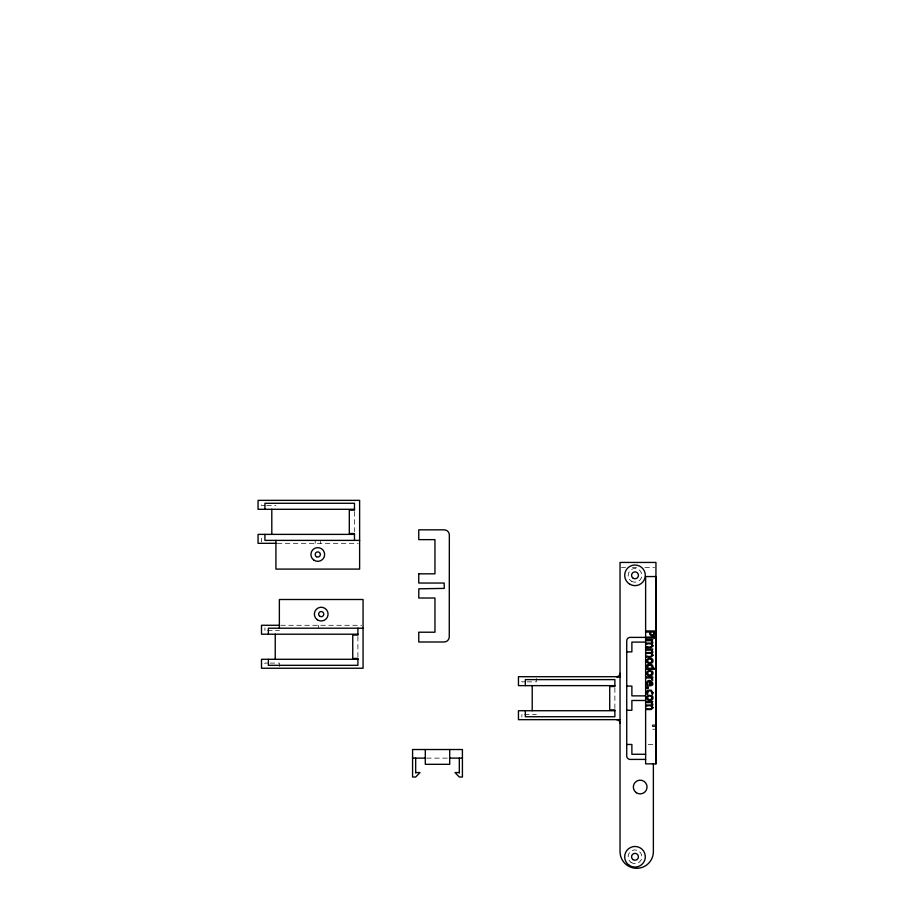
<?xml version="1.0" encoding="UTF-8"?>
<svg xmlns="http://www.w3.org/2000/svg" width="914" height="914" viewBox="0 0 914 914"><rect width="100%" height="100%" fill="white"/><g stroke="black" fill="none" stroke-linecap="round" stroke-linejoin="round"><path stroke-width="0.69" stroke-dasharray="4.57 3.43" d="M265.426 505.511L261.495 505.511L261.495 501.649M266.739 505.511L275.925 505.511M277.33 543.316L358.219 543.316M621.417 567.594L625.553 567.594M632.465 567.594L636.612 567.594M644.896 567.594L654.561 567.594M280.769 625.279L361.658 625.279M267.551 630.432L279.364 630.432M268.865 663.084L264.923 663.084L264.923 665.666M270.178 663.084L279.364 663.084L279.364 666.946M525.836 681.855L521.894 681.855L521.894 679.273M527.149 681.855L536.335 681.855L536.335 677.994M524.522 714.508L536.335 714.508M655.944 724.905L652.505 724.905L652.505 729.258L655.944 729.258M652.505 725.842L655.944 725.842M652.505 726.356L655.944 726.356M648.209 744.567L654.653 744.567M426.655 758.117L448.34 758.117M614.871 687.899L614.871 708.487M521.894 714.508L521.894 717.079M357.9 636.452L357.9 657.04M354.472 511.566L354.472 531.594M320.357 541.374L320.357 543.316M318.632 625.279L318.632 628.204M315.193 540.391L315.193 543.316M264.923 627.861L264.923 630.432M261.495 538.163L261.495 542.025M631.563 581.281A6.878 6.878 0 0 0 641.868 575.329A6.878 6.878 0 0 0 631.563 569.376A6.878 6.878 0 0 0 631.563 581.281M630.957 862.348A6.878 6.878 0 0 0 641.834 857.503A6.878 6.878 0 0 0 632.202 850.511A6.878 6.878 0 0 0 630.957 862.348"/><path stroke-width="1.37" d="M655.944 763.853L655.944 576.551L645.627 576.551L645.627 763.853L655.944 763.853L655.944 562.441L620.035 562.441L620.035 851.631A16.669 16.669 0 0 0 636.704 868.3A16.669 16.669 0 0 0 653.373 851.631L653.361 763.853M279.364 628.204L279.364 599.504L363.064 599.504L363.064 668.237L261.495 668.237L261.495 659.302L358.368 659.291M620.035 676.703L616.596 676.703A3.439 3.439 0 0 0 620.023 673.264L620.035 676.703L518.455 676.703L518.455 685.637L614.871 685.637M354.472 509.292L258.056 509.292L258.056 500.358L359.625 500.358L359.625 569.091L275.925 569.091L275.925 540.391M354.472 534.382L258.056 534.382L258.056 543.316L275.925 543.316M359.625 540.391L264.923 540.391L264.923 534.382M279.364 625.279L261.495 625.279L261.495 634.213L357.9 634.213M363.064 628.204L268.362 628.204L268.362 634.213M645.627 637.389L630.169 637.389A3.439 3.439 0 0 0 626.73 640.828L626.73 755.981A3.439 3.439 0 0 0 630.169 759.42L645.627 759.42M645.627 642.096L631.882 642.096L631.882 651.888L626.73 651.888M626.73 686.083L631.882 686.083L631.882 695.874L645.627 695.874M645.627 700.478L631.882 700.478L631.882 710.269L626.73 710.269M614.871 710.726L518.455 710.726L518.455 719.661L620.035 719.661M626.73 744.464L631.882 744.464L631.882 754.267L645.627 754.267M412.58 758.117L425.524 758.117M449.459 758.117L462.415 758.117M415.676 772.559L419.983 772.559L415.676 777.026L412.58 777.026L412.58 749.526L462.415 749.526L462.415 777.026L459.319 777.026L455.023 772.559L459.319 772.559M532.211 685.637L532.211 710.726M525.333 685.637L525.333 679.616L614.871 679.616L614.871 686.528L609.718 686.528L609.718 709.87L614.871 709.87L614.871 716.736L525.333 716.736L525.333 710.726M459.319 758.117L459.319 772.97M449.699 749.526L449.699 764.31L425.296 764.31L425.296 749.526M415.676 758.117L415.676 772.97M357.9 628.204L357.9 635.081L352.747 635.081L352.747 658.411L357.9 658.411L357.9 665.323L268.362 665.323L268.362 659.302M354.472 540.391L354.472 533.525L349.308 533.525L349.308 510.183L354.472 510.183L354.472 503.283L264.923 503.283L264.923 509.292M275.24 634.213L275.24 659.302M271.801 509.292L271.801 534.382M616.596 719.661A3.439 3.439 0 0 1 620.035 723.1M418.761 573.821L418.749 583.041L444.181 583.041L444.261 588.399L418.829 588.81L418.761 598.019L434.961 598.019L434.961 632.214L418.761 632.214L418.761 642.005L444.113 641.994A5.164 5.164 0 0 0 449.265 636.841L449.345 534.987A5.153 5.153 0 0 0 444.193 529.834L418.761 529.834L418.761 539.637L434.961 539.637L434.961 573.821L418.761 573.821M651.773 679.559L652.802 680.165L651.922 677.948L652.825 677.948L652.825 676.92L646.701 676.92L646.701 677.948L651.054 677.948L651.773 679.559M654.87 633.014C655.441 637.698 648.22 636.361 649.751 632.042L646.701 632.042L646.701 630.957L654.87 630.957L654.87 633.014M652.973 692.721L652.505 694.537C651.111 694.72 652.665 689.042 648.403 691.201C647.42 693.726 647.192 696.936 646.758 691.567A2.376 2.376 0 0 1 647.798 690.321L651.156 690.081L652.973 692.721M646.609 682.941L647.078 685.729L648.197 685.729L647.603 682.769A1.702 1.702 0 0 1 648.334 681.901L649.66 681.593L649.66 685.843C657.543 685.843 648.723 675.914 646.609 682.941M652.15 683.329L650.448 684.837L650.448 681.593L652.15 683.329M652.996 645.821L651.316 647.592L646.701 647.626L646.701 646.598C653.693 649.009 653.441 641.879 646.701 644.141L646.701 643.113L651.031 643.079L652.013 642.085L651.282 640.668L646.701 640.668L646.701 639.64L652.825 639.64L652.15 640.668L652.939 642.862L651.945 643.947L652.996 645.821M652.996 655.258L651.316 657.029L646.701 657.063L646.701 656.035C653.693 658.446 653.441 651.316 646.701 653.579L646.701 652.55L651.031 652.516L652.013 651.522L651.282 650.105L646.701 650.105L646.701 649.077L652.825 649.077L652.15 650.105L652.939 652.299L651.945 653.384L652.996 655.258M652.996 707.756L651.316 709.527L646.701 709.561L646.701 708.533C653.693 710.943 653.441 703.814 646.701 706.076L646.701 705.048L651.031 705.014L652.013 704.02L651.282 702.603L646.701 702.603L646.701 701.575L652.825 701.575L652.15 702.603L652.939 704.797L651.945 705.882L652.996 707.756M653.933 632.945C654.298 636.327 649.42 634.864 650.677 632.042L653.933 632.042L653.933 632.945M646.586 660.216C645.867 663.301 650.151 664.512 652.15 662.81A2.422 2.422 0 0 0 652.95 661.405L652.95 660.228A2.445 2.445 0 0 0 652.15 658.834L648.426 658.263L646.586 660.216M646.586 672.521C645.867 675.606 650.151 676.828 652.15 675.115A2.422 2.422 0 0 0 652.95 673.721L652.95 672.544A2.445 2.445 0 0 0 652.15 671.139L648.426 670.568L646.586 672.521M646.586 697.176C645.867 700.261 650.151 701.472 652.15 699.77A2.422 2.422 0 0 0 652.95 698.365L652.95 697.199A2.445 2.445 0 0 0 652.15 695.794L648.426 695.223L646.586 697.176M652.116 660.822L652.07 661.199A1.382 1.382 0 0 1 651.533 662.056C646.449 664.992 646.472 656.64 651.533 659.577A1.394 1.394 0 0 1 652.07 660.434L652.116 660.822M652.116 673.127L652.07 673.504A1.382 1.382 0 0 1 651.533 674.361C646.449 677.308 646.472 668.957 651.533 671.893A1.394 1.394 0 0 1 652.07 672.75L652.116 673.127M652.116 697.782L652.07 698.159A1.382 1.382 0 0 1 651.533 699.016C646.449 701.952 646.472 693.6 651.533 696.537A1.394 1.394 0 0 1 652.07 697.405L652.116 697.782M647.546 666.352L648.197 668.294L651.728 668.294C653.59 665.541 648.586 663.964 647.546 666.352M646.586 665.986L647.329 668.294L646.701 669.334L655.235 669.334L655.235 668.294L652.585 668.294A2.788 2.788 0 0 0 652.939 666.272A2.399 2.399 0 0 0 652.139 664.969L649.717 664.192L647.352 664.821A1.965 1.965 0 0 0 646.586 665.986M652.825 637.092L646.701 637.092L646.701 638.121L652.825 638.121L652.825 637.092M654.927 637.024L653.853 637.024L653.853 638.189L654.927 638.189L654.927 637.024M648.266 687.179L646.701 687.179L646.701 688.493L648.266 688.493L648.266 687.179M316.484 556.717A2.582 2.582 0 0 0 320.357 554.49A2.582 2.582 0 0 0 316.484 552.25A2.582 2.582 0 0 0 316.484 556.717M313.89 560.156A6.878 6.878 0 0 0 324.63 555.027A6.878 6.878 0 0 0 314.816 548.286A6.878 6.878 0 0 0 313.89 560.156M319.923 616.344A2.582 2.582 0 0 0 323.784 614.117A2.582 2.582 0 0 0 319.923 611.877A2.582 2.582 0 0 0 319.923 616.344M317.318 619.772A6.878 6.878 0 0 0 328.069 614.654A6.878 6.878 0 0 0 318.255 607.913A6.878 6.878 0 0 0 317.318 619.772M629.849 584.252A10.305 10.305 0 0 0 645.307 575.329A10.305 10.305 0 0 0 629.849 566.394A10.305 10.305 0 0 0 629.849 584.252M633.276 578.299A3.439 3.439 0 0 0 638.44 575.329A3.439 3.439 0 0 0 633.276 572.347A3.439 3.439 0 0 0 633.276 578.299M628.935 865.124A10.305 10.305 0 0 0 645.25 857.869A10.305 10.305 0 0 0 630.797 847.369A10.305 10.305 0 0 0 628.935 865.124M632.968 859.571A3.439 3.439 0 0 0 638.406 857.149A3.439 3.439 0 0 0 633.596 853.653A3.439 3.439 0 0 0 632.968 859.571M636.373 792.735A6.878 6.878 0 0 0 647.043 787.457A6.878 6.878 0 0 0 637.138 780.864A6.878 6.878 0 0 0 636.373 792.735"/></g></svg>
